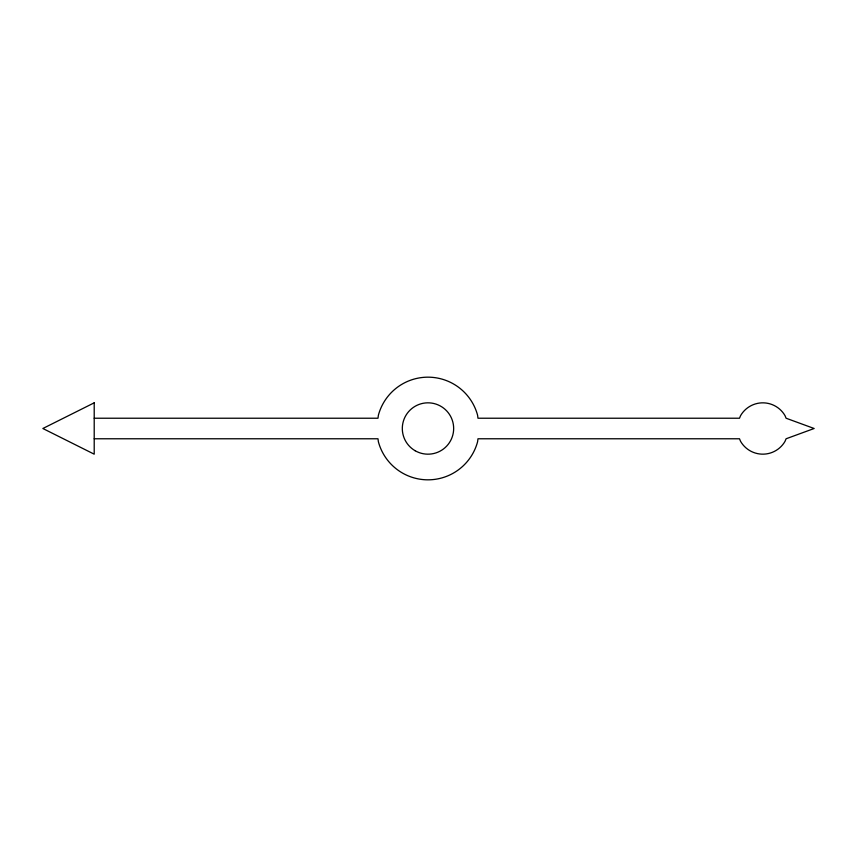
<?xml version="1.0" encoding="UTF-8"?>
<svg xmlns="http://www.w3.org/2000/svg" width="857" height="857" viewBox="0 0 857 857"><rect width="100%" height="100%" fill="white"/><g stroke="black" fill="none" stroke-linecap="round" stroke-linejoin="round"><path stroke-width="1.29" d="M94.206 418.227L377.991 418.227L378.387 415.206A51.356 51.356 0 0 1 477.585 415.206L477.981 418.227L739.495 418.227L740.566 415.666A25.678 25.678 0 0 1 785.033 415.666L786.094 418.227L814.15 428.5L786.094 438.773L785.033 441.334A25.678 25.678 0 0 1 740.566 441.334L739.495 438.773L477.981 438.773L477.585 441.794A51.356 51.356 0 0 1 378.387 441.794L377.991 438.773L94.206 438.773M94.206 402.822L42.85 428.5L94.206 454.178L94.206 402.822M415.152 450.739A25.678 25.678 0 0 0 453.664 428.5A25.678 25.678 0 0 0 415.152 406.261A25.678 25.678 0 0 0 415.152 450.739"/></g></svg>
